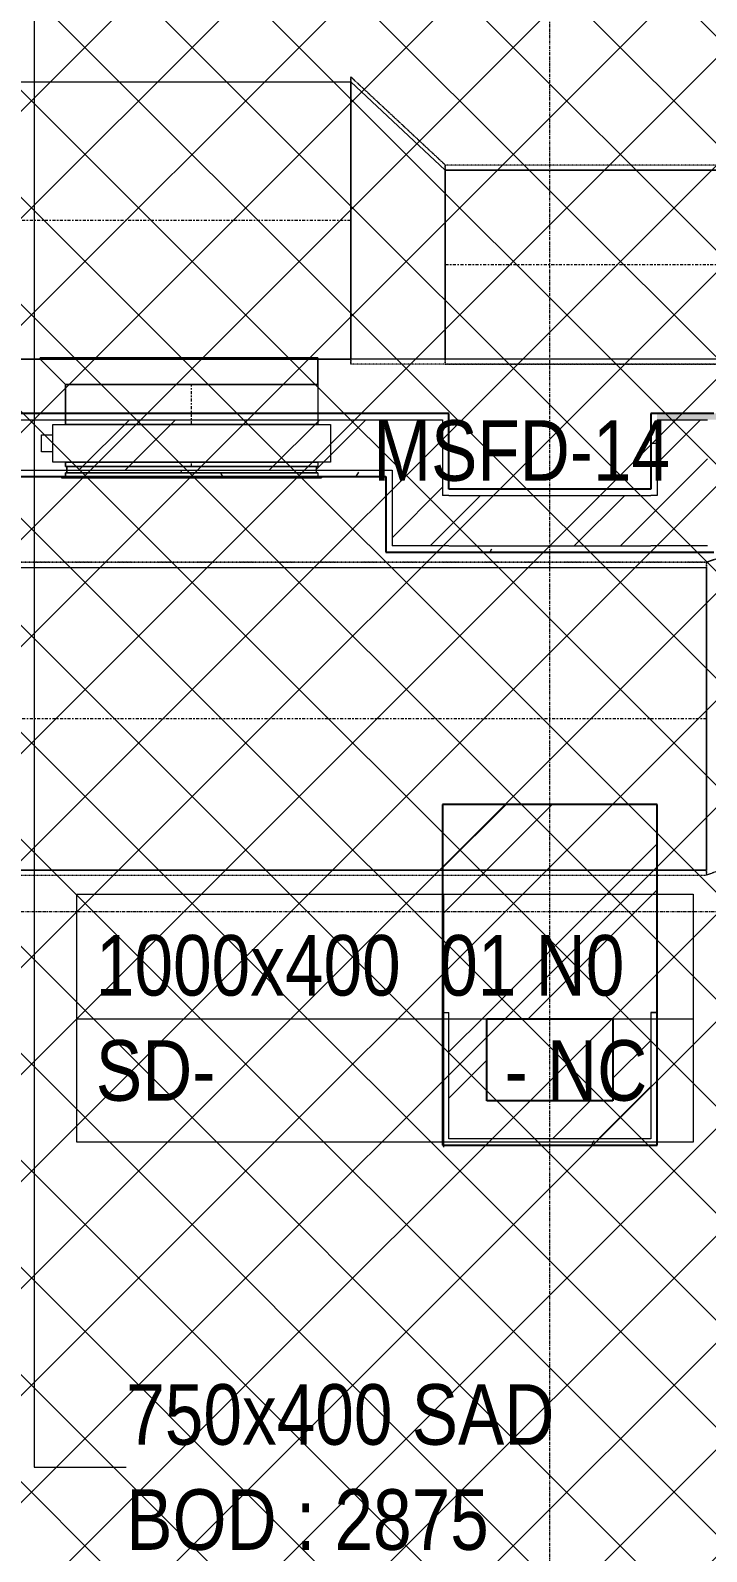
# Model space of a CAD drawing. Header units: inches. Extents: x -83664 to 20107, y -47222 to 19398.
# Drawn here: x -39030 to -36351, y -30301 to -24271 of the extents above; entities that cross this region are included whole.
import ezdxf

# ---------------------------------------------------------------- set-up
doc = ezdxf.new("R2010")
doc.units = ezdxf.units.IN
doc.header["$MEASUREMENT"] = 0
for name, pattern in [('Center', [29.999999, 12, -6, 6, -6]), ('Grid Line', [22.225, 12.7, -3.175, 3.175, -3.175]), ('Hidden 0_50', [1.0584, 0.5292, -0.5292])]:
    doc.linetypes.add(name, pattern=pattern)
doc.layers.add('A-DETL', color=7, linetype='Continuous', lineweight=18, true_color=0x00a600)
doc.layers.add('M-HVAC-DUCT', color=7, linetype='Continuous', lineweight=9, true_color=0xffe97f)
for name, color, linetype, lineweight in [('A-DETL-GENF', 7, 'Continuous', 9), ('A-WALL', 7, 'Continuous', 9), ('A-WALL-PATT', 7, 'Continuous', 25), ('G-ANNO-TEXT', 7, 'Continuous', 9), ('M-HVAC-CDFF', 7, 'Continuous', 9), ('M-HVAC-DUCT-CNTR', 7, 'Center', 9), ('M-HVAC-DUCT-IDEN', 7, 'Continuous', 18), ('S-GRID', 7, 'Continuous', 9)]:
    doc.layers.add(name, color=color, linetype=linetype, lineweight=lineweight)
doc.styles.add('Arial Narrow_21', font='ARIALN.TTF', dxfattribs={"height": 240})
pattern_1 = [(45, (0, 0), (-377.1708, 377.1708), []), (45, (0, 571.5), (-377.1708, 377.1708), [])]
pattern_2 = [(0, (0, 0), (1219.2, 304.8), [50.292, -864.108, 50.292, -864.108, -4876.8]), (0, (0, 0), (1219.2, 304.8), [-1828.8, 50.292, -1778.508, 50.292, -864.108, -2133.6]), (0, (0, 0), (1219.2, 304.8), [-4572, 50.292, -559.308, 50.292, -1473.708]), (120, (457.2, 152.4), (-873.56454, 903.45817), [50.292, -864.108, 50.292, -864.108, -4876.8]), (120, (457.2, 152.4), (-873.56454, 903.45817), [-1828.8, 50.292, -1778.508, 50.292, -864.108, -2133.6]), (120, (457.2, 152.4), (-873.56454, 903.45817), [-4572, 50.292, -559.308, 50.292, -1473.708]), (240, (609.6, 762), (-345.63546, -1208.25817), [50.292, -864.108, 50.292, -864.108, -4876.8]), (240, (609.6, 762), (-345.63546, -1208.25817), [-1828.8, 50.292, -1778.508, 50.292, -864.108, -2133.6]), (240, (609.6, 762), (-345.63546, -1208.25817), [-4572, 50.292, -559.308, 50.292, -1473.708])]

# ---------------------------------------------------------------- blocks, each defined once
blk = doc.blocks.new('GCE-AT-Return Register Grille Rectangular - 1000 X 400-7428603-FIRST FLOOR AC CONDITIONING LAYOUT - PART A')
at = {"layer": 'M-HVAC-CDFF', "color": 6, "true_color": 0xff00ff}
for p, q in [((515, 0), (-515, 0)), ((-515, 0), (515, 0)), ((-515, 0), (-515, -4.7625)), ((-515, 0), (-515, -4.7625)), ((-500, 15), (500, 15)), ((500, 15), (-500, 15)), ((-500, 0), (-500, 15)), ((-500, 15), (-500, 0)), ((-500, 0), (500, 0)), ((500, 0), (-500, 0)), ((-493.65, 40), (493.65, 40)), ((493.65, 40), (-493.65, 40)), ((-493.65, 15), (-493.65, 40)), ((-493.65, 40), (-493.65, 15)), ((-493.65, 15), (493.65, 15)), ((493.65, 15), (-493.65, 15)), ((493.65, 40), (493.65, 15)), ((493.65, 40), (493.65, 15)), ((500, 15), (500, 0)), ((500, 15), (500, 0)), ((515, -4.7625), (515, 0)), ((515, 0), (515, -4.7625)), ((515, -4.7625), (-515, -4.7625)), ((-515, -4.7625), (515, -4.7625))]:
    blk.add_line(p, q, dxfattribs=at)
blk = doc.blocks.new('TEMW-ME-DMP-Motorised Fire Damper - MSFD-8194195-FIRST FLOOR AC CONDITIONING LAYOUT - PART A')
at = {"layer": 'M-HVAC-DUCT', "color": 6, "true_color": 0xff00ff}
for p, q in [((75, 550), (-75, 550)), ((-75, 550), (-75, -550)), ((-33.75, 595), (-33.75, 550)), ((33.75, 595), (-33.75, 595)), ((33.75, 550), (33.75, 595)), ((75, -550), (75, 550)), ((-75, -550), (75, -550))]:
    blk.add_line(p, q, dxfattribs=at)
blk = doc.blocks.new('M_Rec Transition - Length - Standard-9366273-FIRST FLOOR AC CONDITIONING LAYOUT - PART A')
at = {"layer": 'M-HVAC-DUCT', "color": 6, "true_color": 0xff00ff}
for p, q in [((0, 375), (0, -375)), ((0, 375), (375, 375)), ((0, 375), (375, 375)), ((0, -375), (0, 375)), ((375, -725), (375, 375)), ((375, 375), (375, -725)), ((0, -375), (375, -725)), ((375, -725), (0, -375))]:
    blk.add_line(p, q, dxfattribs=at)
blk = doc.blocks.new('M_Rec Tap - Beveled - Standard-9557391-FIRST FLOOR AC CONDITIONING LAYOUT - PART A')
at = {"layer": 'M-HVAC-DUCT', "color": 6, "true_color": 0xff00ff}
for p, q in [((0, 600), (-6.096, 600)), ((-6.096, -500), (-6.096, 600)), ((-6.096, 600), (-6.096, -500)), ((-6.096, 600), (0, 600)), ((100, 500), (0, 600)), ((100, 500), (0, 600)), ((100, 500), (100, -500)), ((100, -500), (100, 500)), ((-6.096, -500), (100, -500)), ((100, -500), (-6.096, -500))]:
    blk.add_line(p, q, dxfattribs=at)
blk = doc.blocks.new('TEMW-SMBZ-HO-BM-HVAC-00002_rvt-1-FIRST FLOOR AC CONDITIONING LAYOUT - PART A')
at = {"layer": 'M-HVAC-DUCT', "color": 6, "true_color": 0xff00ff}
for p, q in [((109000.9, 73897.7), (113695.2, 73897.7)), ((109000.9, 73897.7), (113695.2, 73897.7)), ((113695.2, 72797.7), (113695.2, 73897.7)), ((113695.2, 73897.7), (113695.2, 72797.7)), ((114070.2, 73547.7), (114070.2, 72797.7)), ((114070.2, 72797.7), (114070.2, 73547.7)), ((114070.2, 73547.7), (121320.1, 73547.7)), ((121320.1, 73547.7), (114070.2, 73547.7)), ((113695.2, 72797.7), (109000.9, 72797.7)), ((109000.9, 72797.7), (113695.2, 72797.7)), ((112464.7, 72797.7), (112464.7, 72803.8)), ((112464.7, 72803.8), (113564.7, 72803.8)), ((113564.7, 72803.8), (112464.7, 72803.8)), ((112464.7, 72803.8), (112464.7, 72797.7)), ((112464.7, 72797.7), (113564.7, 72797.7)), ((112464.7, 72797.7), (113564.7, 72797.7)), ((113564.7, 72803.8), (113564.7, 72797.7)), ((113564.7, 72797.7), (113564.7, 72803.8)), ((121320.1, 72797.7), (114070.2, 72797.7)), ((121320.1, 72797.7), (114070.2, 72797.7)), ((112564.7, 72697.7), (113564.7, 72697.7)), ((113564.7, 72697.7), (112564.7, 72697.7)), ((112564.7, 72539.7), (112564.7, 72697.7)), ((112564.7, 72697.7), (112564.7, 72539.7)), ((113564.7, 72697.7), (113564.7, 72539.7)), ((113564.7, 72697.7), (113564.7, 72539.7)), ((112564.7, 72539.7), (113564.7, 72539.7)), ((113564.7, 72539.7), (112564.7, 72539.7)), ((112564.7, 72389.7), (113564.7, 72389.7)), ((113564.7, 72389.7), (112564.7, 72389.7)), ((112564.7, 72372.7), (112564.7, 72389.7)), ((112564.7, 72389.7), (112564.7, 72372.7)), ((112564.7, 72372.7), (113564.7, 72372.7)), ((113564.7, 72372.7), (112564.7, 72372.7)), ((113564.7, 72389.7), (113564.7, 72372.7)), ((113564.7, 72389.7), (113564.7, 72372.7)), ((109262.4, 71972.7), (115105.4, 71972.7)), ((109262.4, 71972.7), (115105.4, 71972.7)), ((115105.4, 70772.7), (115105.4, 71972.7)), ((115105.4, 71972.7), (115105.4, 70772.7)), ((115105.4, 70772.7), (109262.4, 70772.7)), ((109262.4, 70772.7), (115105.4, 70772.7))]:
    blk.add_line(p, q, dxfattribs=at)
at = {"layer": 'M-HVAC-DUCT', "color": 6, "linetype": 'Hidden 0_50', "true_color": 0xff00ff}
for p, q in [((114070.2, 73567.7), (113695.2, 73917.7)), ((113695.2, 73917.7), (114070.2, 73567.7)), ((113695.2, 73917.7), (113695.2, 72777.7)), ((113695.2, 72777.7), (113695.2, 73917.7)), ((114070.2, 72777.7), (114070.2, 73567.7)), ((114070.2, 73567.7), (114070.2, 72777.7)), ((121320.1, 73567.7), (114070.2, 73567.7)), ((121320.1, 73567.7), (114070.2, 73567.7)), ((114070.2, 72777.7), (114070.2, 73567.7)), ((114070.2, 73567.7), (114070.2, 72777.7)), ((114070.2, 72777.7), (113695.2, 72777.7)), ((114070.2, 72777.7), (113695.2, 72777.7)), ((114070.2, 72777.7), (121320.1, 72777.7)), ((121320.1, 72777.7), (114070.2, 72777.7)), ((115905.4, 72277.7), (115105.4, 71992.7)), ((115105.4, 71992.7), (115905.4, 72277.7)), ((115105.4, 71992.7), (109262.4, 71992.7)), ((109262.4, 71992.7), (115105.4, 71992.7)), ((115105.4, 71992.7), (115105.4, 70752.7)), ((115105.4, 70752.7), (115105.4, 71992.7)), ((115105.4, 71992.7), (115105.4, 70752.7)), ((115105.4, 70752.7), (115105.4, 71992.7)), ((115905.4, 71037.7), (115105.4, 70752.7)), ((115905.4, 71037.7), (115105.4, 70752.7)), ((109262.4, 70752.7), (115105.4, 70752.7)), ((109262.4, 70752.7), (115105.4, 70752.7))]:
    blk.add_line(p, q, dxfattribs=at)
at = {"layer": 'M-HVAC-DUCT-CNTR', "color": 6, "true_color": 0xff00ff}
for p, q in [((113695.2, 73347.7), (109000.9, 73347.7)), ((114070.2, 73172.7), (121320.1, 73172.7)), ((113064.7, 72539.7), (113064.7, 72697.7)), ((113064.7, 72372.7), (113064.7, 72389.7)), ((115105.4, 71372.7), (109262.4, 71372.7))]:
    blk.add_line(p, q, dxfattribs=at)
at = {"layer": 'M-HVAC-CDFF', "color": 6, "linetype": 'Hidden 0_50', "lineweight": 9, "true_color": 0xff00ff}
blk.add_blockref('GCE-AT-Return Register Grille Rectangular - 1000 X 400-7428603-FIRST FLOOR AC CONDITIONING LAYOUT - PART A', (113064.7, 72332.7), dxfattribs=at)
at = {"layer": 'M-HVAC-DUCT', "color": 6, "linetype": 'Hidden 0_50', "lineweight": 9, "true_color": 0xff00ff, "rotation": 180}
blk.add_blockref('M_Rec Transition - Length - Standard-9366273-FIRST FLOOR AC CONDITIONING LAYOUT - PART A', (114070.2, 73172.7), dxfattribs=at)
at = {"layer": 'M-HVAC-DUCT', "color": 6, "linetype": 'Hidden 0_50', "lineweight": 9, "true_color": 0xff00ff, "extrusion": (0, 0, -1), "rotation": 270}
for name, p in [('M_Rec Tap - Beveled - Standard-9557391-FIRST FLOOR AC CONDITIONING LAYOUT - PART A', (-113064.7, 72797.7)), ('TEMW-ME-DMP-Motorised Fire Damper - MSFD-8194195-FIRST FLOOR AC CONDITIONING LAYOUT - PART A', (-113064.7, 72464.7))]:
    blk.add_blockref(name, p, dxfattribs=at)
blk = doc.blocks.new('TEMW-SMBZ-HO-BM-HVAC-00002_rvt-2-FIRST FLOOR AC CONDITIONING LAYOUT - PART A')
at = {"layer": 'M-HVAC-DUCT', "color": 6, "true_color": 0xff00ff}
for p, q in [((109000.9, 73897.7), (113695.2, 73897.7)), ((109000.9, 73897.7), (113695.2, 73897.7)), ((113695.2, 72797.7), (113695.2, 73897.7)), ((113695.2, 73897.7), (113695.2, 72797.7)), ((114070.2, 73547.7), (114070.2, 72797.7)), ((114070.2, 72797.7), (114070.2, 73547.7)), ((114070.2, 73547.7), (121320.1, 73547.7)), ((121320.1, 73547.7), (114070.2, 73547.7)), ((113695.2, 72797.7), (109000.9, 72797.7)), ((109000.9, 72797.7), (113695.2, 72797.7)), ((112464.7, 72797.7), (112464.7, 72803.8)), ((112464.7, 72803.8), (113564.7, 72803.8)), ((113564.7, 72803.8), (112464.7, 72803.8)), ((112464.7, 72803.8), (112464.7, 72797.7)), ((112464.7, 72797.7), (113564.7, 72797.7)), ((112464.7, 72797.7), (113564.7, 72797.7)), ((113564.7, 72803.8), (113564.7, 72797.7)), ((113564.7, 72797.7), (113564.7, 72803.8)), ((121320.1, 72797.7), (114070.2, 72797.7)), ((121320.1, 72797.7), (114070.2, 72797.7)), ((112564.7, 72697.7), (113564.7, 72697.7)), ((113564.7, 72697.7), (112564.7, 72697.7)), ((112564.7, 72539.7), (112564.7, 72697.7)), ((112564.7, 72697.7), (112564.7, 72539.7)), ((113564.7, 72697.7), (113564.7, 72539.7)), ((113564.7, 72697.7), (113564.7, 72539.7)), ((112564.7, 72539.7), (113564.7, 72539.7)), ((113564.7, 72539.7), (112564.7, 72539.7)), ((112564.7, 72389.7), (113564.7, 72389.7)), ((113564.7, 72389.7), (112564.7, 72389.7)), ((112564.7, 72372.7), (112564.7, 72389.7)), ((112564.7, 72389.7), (112564.7, 72372.7)), ((112564.7, 72372.7), (113564.7, 72372.7)), ((113564.7, 72372.7), (112564.7, 72372.7)), ((113564.7, 72389.7), (113564.7, 72372.7)), ((113564.7, 72389.7), (113564.7, 72372.7)), ((109262.4, 71972.7), (115105.4, 71972.7)), ((109262.4, 71972.7), (115105.4, 71972.7)), ((115105.4, 70772.7), (115105.4, 71972.7)), ((115105.4, 71972.7), (115105.4, 70772.7)), ((115105.4, 70772.7), (109262.4, 70772.7)), ((109262.4, 70772.7), (115105.4, 70772.7))]:
    blk.add_line(p, q, dxfattribs=at)
at = {"layer": 'M-HVAC-DUCT', "color": 6, "linetype": 'Hidden 0_50', "true_color": 0xff00ff}
for p, q in [((114070.2, 73567.7), (113695.2, 73917.7)), ((113695.2, 73917.7), (114070.2, 73567.7)), ((113695.2, 73917.7), (113695.2, 72777.7)), ((113695.2, 72777.7), (113695.2, 73917.7)), ((114070.2, 72777.7), (114070.2, 73567.7)), ((114070.2, 73567.7), (114070.2, 72777.7)), ((121320.1, 73567.7), (114070.2, 73567.7)), ((121320.1, 73567.7), (114070.2, 73567.7)), ((114070.2, 72777.7), (114070.2, 73567.7)), ((114070.2, 73567.7), (114070.2, 72777.7)), ((114070.2, 72777.7), (113695.2, 72777.7)), ((114070.2, 72777.7), (113695.2, 72777.7)), ((114070.2, 72777.7), (121320.1, 72777.7)), ((121320.1, 72777.7), (114070.2, 72777.7)), ((115905.4, 72277.7), (115105.4, 71992.7)), ((115105.4, 71992.7), (115905.4, 72277.7)), ((115105.4, 71992.7), (109262.4, 71992.7)), ((109262.4, 71992.7), (115105.4, 71992.7)), ((115105.4, 71992.7), (115105.4, 70752.7)), ((115105.4, 70752.7), (115105.4, 71992.7)), ((115105.4, 71992.7), (115105.4, 70752.7)), ((115105.4, 70752.7), (115105.4, 71992.7)), ((115905.4, 71037.7), (115105.4, 70752.7)), ((115905.4, 71037.7), (115105.4, 70752.7)), ((109262.4, 70752.7), (115105.4, 70752.7)), ((109262.4, 70752.7), (115105.4, 70752.7))]:
    blk.add_line(p, q, dxfattribs=at)
at = {"layer": 'M-HVAC-DUCT-CNTR', "color": 6, "true_color": 0xff00ff}
for p, q in [((113695.2, 73347.7), (109000.9, 73347.7)), ((114070.2, 73172.7), (121320.1, 73172.7)), ((113064.7, 72539.7), (113064.7, 72697.7)), ((113064.7, 72372.7), (113064.7, 72389.7)), ((115105.4, 71372.7), (109262.4, 71372.7))]:
    blk.add_line(p, q, dxfattribs=at)
at = {"layer": 'M-HVAC-CDFF', "color": 6, "linetype": 'Hidden 0_50', "lineweight": 9, "true_color": 0xff00ff}
blk.add_blockref('GCE-AT-Return Register Grille Rectangular - 1000 X 400-7428603-FIRST FLOOR AC CONDITIONING LAYOUT - PART A', (113064.7, 72332.7), dxfattribs=at)
at = {"layer": 'M-HVAC-DUCT', "color": 6, "linetype": 'Hidden 0_50', "lineweight": 9, "true_color": 0xff00ff, "rotation": 180}
blk.add_blockref('M_Rec Transition - Length - Standard-9366273-FIRST FLOOR AC CONDITIONING LAYOUT - PART A', (114070.2, 73172.7), dxfattribs=at)
at = {"layer": 'M-HVAC-DUCT', "color": 6, "linetype": 'Hidden 0_50', "lineweight": 9, "true_color": 0xff00ff, "extrusion": (0, 0, -1), "rotation": 270}
for name, p in [('M_Rec Tap - Beveled - Standard-9557391-FIRST FLOOR AC CONDITIONING LAYOUT - PART A', (-113064.7, 72797.7)), ('TEMW-ME-DMP-Motorised Fire Damper - MSFD-8194195-FIRST FLOOR AC CONDITIONING LAYOUT - PART A', (-113064.7, 72464.7))]:
    blk.add_blockref(name, p, dxfattribs=at)
blk = doc.blocks.new('SMBZ_Hospital Arch Model_2026_01_29_rvt-1-FIRST FLOOR AC CONDITIONING LAYOUT - PART A')
at = {"layer": 'A-WALL-PATT', "lineweight": 9, "true_color": 0xbbbbbb}
h = blk.add_hatch(dxfattribs=at)
h.set_pattern_fill('FP_13', color=9, style=0, pattern_type=2)
h.set_pattern_definition(pattern_2)
h.paths.add_polyline_path([(113834.4, 72557.7), (114059.4, 72557.7), (114059.4, 72582.7), (108434.4, 72582.7), (108434.4, 72557.7), (110762.9, 72557.7)])
h = blk.add_hatch(dxfattribs=at)
h.set_pattern_fill('FP_12', color=9, style=0, pattern_type=2)
h.set_pattern_definition(pattern_1)
h.paths.add_polyline_path([(108659.4, 72357.7), (113859.4, 72357.7), (113859.4, 72557.7), (108634.4, 72557.7), (108634.4, 72357.7)])
h = blk.add_hatch(dxfattribs=at)
h.set_pattern_fill('FP_12', color=9, style=0, pattern_type=2)
h.set_pattern_definition(pattern_1)
h.paths.add_polyline_path([(113859.4, 72057.7), (114059.4, 72057.7), (114059.4, 72557.7), (113859.4, 72557.7), (113859.4, 72357.7)])
h = blk.add_hatch(dxfattribs=at)
h.set_pattern_fill('FP_13', color=9, style=0, pattern_type=2)
h.set_pattern_definition(pattern_2)
h.paths.add_polyline_path([(114884.4, 72257.7), (114909.4, 72257.7), (114909.4, 72582.7), (114884.4, 72582.7), (114884.4, 72282.7)])
h = blk.add_hatch(dxfattribs=at)
h.set_pattern_fill('FP_13', color=9, style=0, pattern_type=2)
h.set_pattern_definition(pattern_2)
h.paths.add_polyline_path([(134497, 72557.7), (166659.4, 72557.7), (166659.4, 72582.7), (114909.4, 72582.7), (114909.4, 72557.7), (132914.7, 72557.7)])
h = blk.add_hatch(dxfattribs=at)
h.set_pattern_fill('FP_12', color=9, style=0, pattern_type=2)
h.set_pattern_definition(pattern_1)
h.paths.add_polyline_path([(114909.4, 72057.7), (115109.4, 72057.7), (115109.4, 72557.7), (114909.4, 72557.7), (114909.4, 72257.7)])
h = blk.add_hatch(dxfattribs=at)
h.set_pattern_fill('FP_13', color=9, style=0, pattern_type=2)
h.set_pattern_definition(pattern_2)
h.paths.add_polyline_path([(113834.4, 72332.7), (113834.4, 72357.7), (108634.4, 72357.7), (108634.4, 72332.7), (110762.9, 72332.7)])
h = blk.add_hatch(dxfattribs=at)
h.set_pattern_fill('FP_12', color=9, style=0, pattern_type=2)
h.set_pattern_definition(pattern_1)
h.paths.add_polyline_path([(114084.4, 72057.7), (114909.4, 72057.7), (114909.4, 72257.7), (114059.4, 72257.7), (114059.4, 72057.7)])
h = blk.add_hatch(dxfattribs=at)
h.set_pattern_fill('FP_13', color=9, style=0, pattern_type=2)
h.set_pattern_definition(pattern_2)
h.paths.add_polyline_path([(114718.6, 72032.7), (115134.4, 72032.7), (115134.4, 72057.7), (113859.4, 72057.7), (113859.4, 72032.7), (114084.4, 72032.7)])
h = blk.add_hatch(dxfattribs=at)
h.set_pattern_fill('FP_12', color=9, style=0, pattern_type=2)
h.set_pattern_definition(pattern_1)
h.paths.add_polyline_path([(114234.4, 70182.7), (114734.4, 70182.7), (114734.4, 70207.7), (114909.4, 70207.7), (114909.4, 71032.7), (114059.4, 71032.7), (114059.4, 70207.7), (114234.4, 70207.7)])
h = blk.add_hatch(dxfattribs=at)
h.set_pattern_fill('FP_12', color=9, style=0, pattern_type=2)
h.set_pattern_definition(pattern_1)
h.paths.add_polyline_path([(114084.4, 69707.7), (114234.4, 69707.7), (114234.4, 70207.7), (114084.4, 70207.7), (114084.4, 70079.3)])
h = blk.add_hatch(dxfattribs=at)
h.set_pattern_fill('FP_12', color=9, style=0, pattern_type=2)
h.set_pattern_definition(pattern_1)
h.paths.add_polyline_path([(114734.4, 69707.7), (114884.4, 69707.7), (114884.4, 70207.7), (114734.4, 70207.7), (114734.4, 69857.7)])
h = blk.add_hatch(dxfattribs=at)
h.set_pattern_fill('FP_12', color=9, style=0, pattern_type=2)
h.set_pattern_definition(pattern_1)
h.paths.add_polyline_path([(114734.4, 69707.7), (114734.4, 69857.7), (114234.4, 69857.7), (114234.4, 69707.7)])
h = blk.add_hatch(dxfattribs=at)
h.set_pattern_fill('FP_13', color=9, style=0, pattern_type=2)
h.set_pattern_definition(pattern_2)
h.paths.add_polyline_path([(114084.4, 69682.7), (114884.4, 69682.7), (114884.4, 69707.7), (114084.4, 69707.7)])
at = {"layer": 'A-WALL', "color": 9, "lineweight": 25, "true_color": 0xbbbbbb}
for p, q in [((113834.4, 72582.7), (108659.4, 72582.7)), ((114059.4, 72582.7), (113834.4, 72582.7)), ((114084.4, 72582.7), (114059.4, 72582.7)), ((114084.4, 72282.7), (114084.4, 72582.7)), ((114909.4, 72582.7), (114884.4, 72582.7)), ((114884.4, 72582.7), (114884.4, 72282.7)), ((115134.4, 72582.7), (114909.4, 72582.7)), ((108659.4, 72332.7), (113834.4, 72332.7)), ((113834.4, 72332.7), (113834.4, 72032.7)), ((114884.4, 72282.7), (114084.4, 72282.7)), ((113834.4, 72032.7), (113859.4, 72032.7)), ((113859.4, 72032.7), (114084.4, 72032.7)), ((114084.4, 72032.7), (114884.4, 72032.7)), ((114884.4, 72032.7), (115134.4, 72032.7)), ((114909.4, 71032.7), (114059.4, 71032.7)), ((114059.4, 71032.7), (114059.4, 70207.7)), ((114909.4, 70207.7), (114909.4, 71032.7)), ((114059.4, 70207.7), (114059.4, 69682.7)), ((114909.4, 69682.7), (114909.4, 70207.7)), ((114234.4, 70182.7), (114734.4, 70182.7)), ((114234.4, 69857.7), (114234.4, 70182.7)), ((114734.4, 70182.7), (114734.4, 69857.7)), ((114734.4, 69857.7), (114234.4, 69857.7)), ((114059.4, 69682.7), (114084.4, 69682.7)), ((114084.4, 69682.7), (114234.4, 69682.7)), ((114234.4, 69682.7), (114734.4, 69682.7)), ((114734.4, 69682.7), (114884.4, 69682.7)), ((114884.4, 69682.7), (114909.4, 69682.7))]:
    blk.add_line(p, q, dxfattribs=at)
at = {"layer": 'A-WALL', "color": 9, "true_color": 0xbbbbbb}
for p, q in [((108659.4, 72557.7), (113834.4, 72557.7)), ((113834.4, 72582.7), (110109.4, 72582.7)), ((113834.4, 72582.7), (114084.4, 72582.7)), ((113834.4, 72557.7), (113859.4, 72557.7)), ((113859.4, 72557.7), (114059.4, 72557.7)), ((114059.4, 72557.7), (114059.4, 72257.7)), ((114084.4, 72282.7), (114084.4, 72582.7)), ((114884.4, 72582.7), (115134.4, 72582.7)), ((114884.4, 72582.7), (114884.4, 72282.7)), ((114909.4, 72557.7), (114909.4, 72257.7)), ((114909.4, 72557.7), (115109.4, 72557.7)), ((108659.4, 72357.7), (113834.4, 72357.7)), ((110109.4, 72332.7), (113834.4, 72332.7)), ((113834.4, 72357.7), (113859.4, 72357.7)), ((113834.4, 72332.7), (113834.4, 72032.7)), ((113859.4, 72357.7), (113859.4, 72057.7)), ((114084.4, 72257.7), (114059.4, 72257.7)), ((114884.4, 72282.7), (114084.4, 72282.7)), ((114084.4, 72257.7), (114884.4, 72257.7)), ((114909.4, 72257.7), (114884.4, 72257.7)), ((114084.4, 72032.7), (113834.4, 72032.7)), ((114059.4, 72057.7), (113859.4, 72057.7)), ((114084.4, 72057.7), (114059.4, 72057.7)), ((114084.4, 72057.7), (114884.4, 72057.7)), ((114084.4, 72032.7), (114884.4, 72032.7)), ((114909.4, 72057.7), (114884.4, 72057.7)), ((115134.4, 72032.7), (114884.4, 72032.7)), ((115109.4, 72057.7), (114909.4, 72057.7)), ((114059.4, 71032.7), (114909.4, 71032.7)), ((114059.4, 70207.7), (114059.4, 71032.7)), ((114909.4, 71032.7), (114909.4, 70207.7)), ((114059.4, 70207.7), (114084.4, 70207.7)), ((114059.4, 70207.7), (114059.4, 69682.7)), ((114084.4, 69707.7), (114084.4, 70207.7)), ((114884.4, 70207.7), (114909.4, 70207.7)), ((114909.4, 70207.7), (114884.4, 70207.7)), ((114884.4, 70207.7), (114884.4, 69707.7)), ((114909.4, 69682.7), (114909.4, 70207.7)), ((114734.4, 70182.7), (114234.4, 70182.7)), ((114234.4, 69857.7), (114234.4, 70182.7)), ((114734.4, 70182.7), (114734.4, 69857.7)), ((114734.4, 69857.7), (114234.4, 69857.7)), ((114234.4, 69707.7), (114084.4, 69707.7)), ((114734.4, 69707.7), (114234.4, 69707.7)), ((114884.4, 69707.7), (114734.4, 69707.7)), ((114234.4, 69682.7), (114059.4, 69682.7)), ((114234.4, 69682.7), (114734.4, 69682.7)), ((114909.4, 69682.7), (114734.4, 69682.7))]:
    blk.add_line(p, q, dxfattribs=at)

msp = doc.modelspace()

# ---------------------------------------------------------------- hatches: boundary and pattern name
at = {"layer": 'A-DETL-GENF', "true_color": 0xff0000}
h = msp.add_hatch(dxfattribs=at)
h.set_pattern_fill('FP_59', color=1, style=0, pattern_type=2)
h.set_pattern_definition([(45, (-151456.65, -98372.2), (-212.13203, 212.13203), []), (135, (-151456.65, -98372.2), (-212.13203, -212.13203), [])])
h.paths.add_polyline_path([(-62993, -37189.5), (-27297.3, -37189.5), (-27297.3, -98.4), (-62993, -98.4), (-62993, -33333)])

# ---------------------------------------------------------------- linework, layer by layer
at = {"layer": 'A-DETL', "color": 7, "lineweight": 9}
for p, q in [((-37394.2, -27697.5), (-37394.2, -28697.5)), ((-38847.1, -28189.5), (-36407.1, -28189.5))]:
    msp.add_line(p, q, dxfattribs=at)
at = {"layer": 'G-ANNO-TEXT', "flags": 128}
msp.add_lwpolyline([(-38846.2, -27694.6), (-36404.2, -27694.6), (-36404.2, -28678.6), (-38846.2, -28678.6)], close=True, dxfattribs=at)
at = {"layer": 'M-HVAC-DUCT-IDEN', "lineweight": 9}
for p, q in [((-39015.8, -23864.9), (-39015.8, -29967)), ((-39015.8, -29967), (-38650.8, -29967))]:
    msp.add_line(p, q, dxfattribs=at)
at = {"layer": 'S-GRID', "color": 254, "linetype": 'Grid Line', "true_color": 0xdcdcdc}
for p, q in [((-36972.3, -44103.7), (-36972.3, 15149.1)), ((20106.7, -27764.5), (-81517, -27764.5))]:
    msp.add_line(p, q, dxfattribs=at)

# ---------------------------------------------------------------- block references
at = {"lineweight": 5}
for name in ['SMBZ_Hospital Arch Model_2026_01_29_rvt-1-FIRST FLOOR AC CONDITIONING LAYOUT - PART A', 'TEMW-SMBZ-HO-BM-HVAC-00002_rvt-1-FIRST FLOOR AC CONDITIONING LAYOUT - PART A', 'TEMW-SMBZ-HO-BM-HVAC-00002_rvt-2-FIRST FLOOR AC CONDITIONING LAYOUT - PART A']:
    msp.add_blockref(name, (-151456.7, -98372.2), dxfattribs=at)

# ---------------------------------------------------------------- texts
at = {"layer": 'G-ANNO-TEXT', "char_height": 240, "attachment_point": 1, "style": 'Arial Narrow_21'}
for s, insert, width in [('MSFD-14', (-37671.9, -25816.1), 1491.139), ('1000x400  01 N0', (-38771.2, -27857), 2633.543), ('SD-               - NC', (-38771.2, -28273.7), 2765.822)]:
    msp.add_mtext(s, dxfattribs=dict(at, insert=insert, width=width))
at = {"layer": 'M-HVAC-DUCT-IDEN', "lineweight": 9, "char_height": 240, "attachment_point": 1, "style": 'Arial Narrow_21'}
for s, insert, width in [('750x400 SAD', (-38650.8, -29637.4), 2128.48), ('BOD : 2875', (-38650.8, -30054.1), 1803.797)]:
    msp.add_mtext(s, dxfattribs=dict(at, insert=insert, width=width))

doc.saveas('drawing.dxf')
